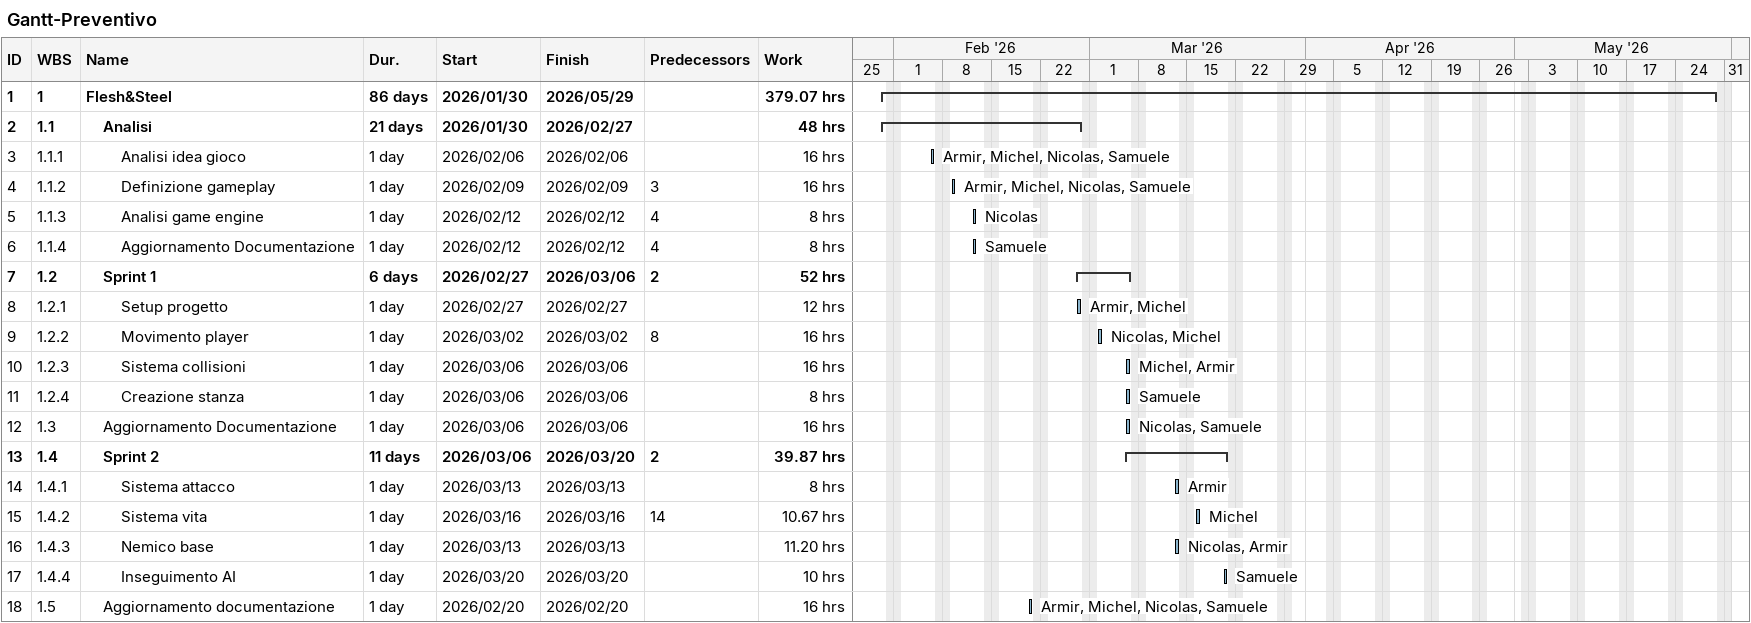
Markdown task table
Gantt-Preventivo

| ID | WBS | Task | Duration | Start | Finish | Predecessors | Resources | Work (h) |
|---|---|---|---|---|---|---|---|---|
| 1 | 1 | **Flesh&Steel** | 86d | 2026-01-30 | 2026-05-29 |  |  | 379.07 |
| 2 | 1.1 | **Analisi** | 21d | 2026-01-30 | 2026-02-27 |  |  | 48 |
| 3 | 1.1.1 | Analisi idea gioco | 1d | 2026-02-06 | 2026-02-06 |  | Armir, Michel, Nicolas, Samuele | 16 |
| 4 | 1.1.2 | Definizione gameplay | 1d | 2026-02-09 | 2026-02-09 | 3 | Armir, Michel, Nicolas, Samuele | 16 |
| 5 | 1.1.3 | Analisi game engine | 1d | 2026-02-12 | 2026-02-12 | 4 | Nicolas | 8 |
| 6 | 1.1.4 | Aggiornamento Documentazione | 1d | 2026-02-12 | 2026-02-12 | 4 | Samuele | 8 |
| 7 | 1.2 | **Sprint 1** | 6d | 2026-02-27 | 2026-03-06 | 2 |  | 52 |
| 8 | 1.2.1 | Setup progetto | 1d | 2026-02-27 | 2026-02-27 |  | Armir, Michel | 12 |
| 9 | 1.2.2 | Movimento player | 1d | 2026-03-02 | 2026-03-02 | 8 | Nicolas, Michel | 16 |
| 10 | 1.2.3 | Sistema collisioni | 1d | 2026-03-06 | 2026-03-06 |  | Michel, Armir | 16 |
| 11 | 1.2.4 | Creazione stanza | 1d | 2026-03-06 | 2026-03-06 |  | Samuele | 8 |
| 12 | 1.3 | Aggiornamento Documentazione | 1d | 2026-03-06 | 2026-03-06 |  | Nicolas, Samuele | 16 |
| 13 | 1.4 | **Sprint 2** | 11d | 2026-03-06 | 2026-03-20 | 2 |  | 39.87 |
| 14 | 1.4.1 | Sistema attacco | 1d | 2026-03-13 | 2026-03-13 |  | Armir | 8 |
| 15 | 1.4.2 | Sistema vita | 1d | 2026-03-16 | 2026-03-16 | 14 | Michel | 10.67 |
| 16 | 1.4.3 | Nemico base | 1d | 2026-03-13 | 2026-03-13 |  | Nicolas, Armir | 11.20 |
| 17 | 1.4.4 | Inseguimento AI | 1d | 2026-03-20 | 2026-03-20 |  | Samuele | 10 |
| 18 | 1.5 | Aggiornamento documentazione | 1d | 2026-02-20 | 2026-02-20 |  | Armir, Michel, Nicolas, Samuele | 16 |
